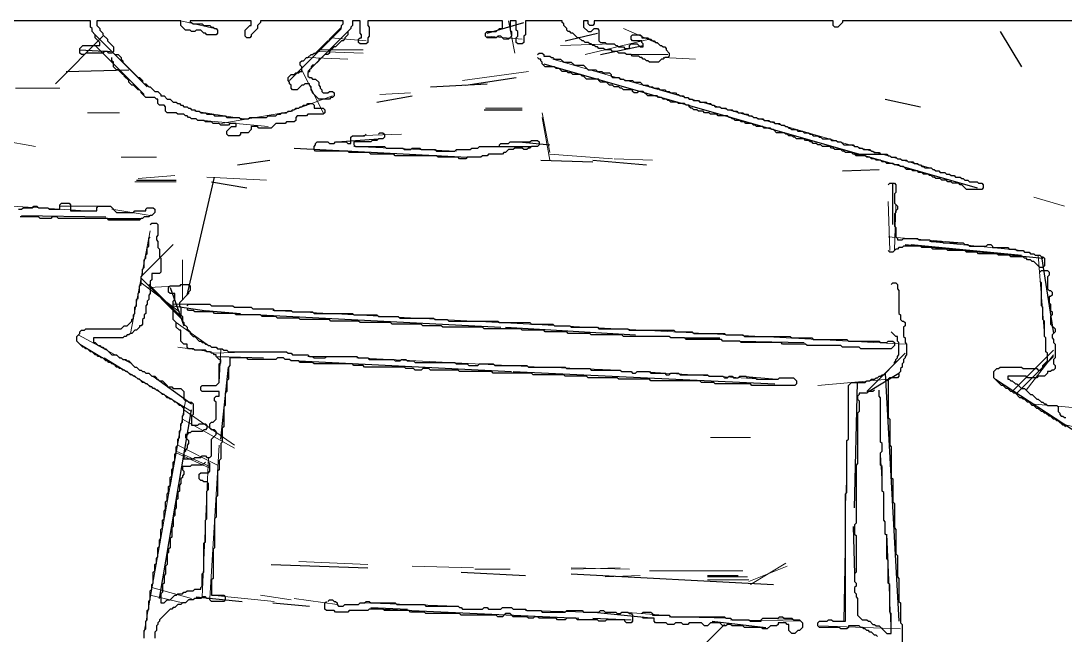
# Model space of a CAD drawing. Header units: metres. Extents: x 0 to 426, y 0 to 320.
# Drawn here: x 93.6 to 264.1, y 219.5 to 319.8 of the extents above; entities that cross this region are included whole.
import ezdxf

# ---------------------------------------------------------------- set-up
doc = ezdxf.new("R2010")
doc.units = ezdxf.units.M
for name, color, linetype in [('CUT', 7, 'Continuous'), ('FOLD', 1, 'Continuous'), ('OUTLINE', 3, 'Continuous')]:
    doc.layers.add(name, color=color, linetype=linetype)

msp = doc.modelspace()

# ---------------------------------------------------------------- linework, layer by layer
at = {"layer": 'CUT', "lineweight": 25}
for p, q in [((169.75, 317.75), (175.75, 319.5)), ((105.5, 317.75), (114.25, 309)), ((140.5, 311.5), (147.25, 318.25)), ((182.5, 316.5), (187.75, 317.75)), ((253.5, 318), (257, 312.25)), ((188.25, 314.25), (195.25, 315.75)), ((103.25, 315), (108.25, 314.75)), ((179, 312.75), (249.75, 292.5)), ((101, 311.5), (111.25, 311.75)), ((166.25, 309.25), (174.5, 310.5)), ((160.5, 309), (169.75, 309.5)), ((151.75, 306.5), (157.5, 307.5)), ((234.75, 307), (240.5, 305.75)), ((169.25, 305.25), (175.5, 305.25)), ((145.25, 300), (152, 300.5)), ((138.25, 299), (166.5, 297.5)), ((171.5, 299.25), (177, 299.25)), ((175, 300), (180, 299.5)), ((129, 296.25), (134.25, 297)), ((178.5, 297), (187, 296.75)), ((187, 297), (195.75, 296.25)), ((229.75, 298), (234.75, 298)), ((227.75, 295.25), (233.75, 295.5)), ((112.5, 293.75), (119, 293.75)), ((120.75, 275), (125.25, 294.25)), ((124.75, 293.5), (130.5, 292.5)), ((236, 286.5), (236, 293.25)), ((93.75, 288), (107.5, 287.75)), ((107.75, 287.5), (113.25, 287.5)), ((113.5, 278.25), (118.5, 283.25)), ((238, 283.25), (260.5, 281)), ((239, 283.25), (257, 281.5)), ((260.25, 281.25), (262.25, 268.75)), ((118, 276.25), (120.25, 270)), ((118.5, 273.25), (125, 272.25)), ((123.75, 272.5), (129.5, 272)), ((132.75, 271.75), (172, 269.75)), ((172.75, 269.75), (194, 268.5)), ((202, 268), (207.75, 268)), ((211, 267.5), (221.5, 267.25)), ((125.75, 265), (133.25, 264.75)), ((256.25, 259), (262.25, 265)), ((126.25, 251.5), (127.5, 263.25)), ((139, 264.25), (173.75, 262.5)), ((115.25, 261.75), (121.5, 257.25)), ((174, 262.5), (216.75, 260.5)), ((232, 259.25), (237, 262.25)), ((234.75, 262.25), (237, 221.75)), ((252.75, 261.25), (269.25, 250.5)), ((229.75, 240.25), (230.25, 260.75)), ((116.25, 225.5), (121.5, 256.25)), ((229.5, 237.25), (229.75, 229.5)), ((134.5, 231), (150.25, 230.5)), ((165.5, 229.75), (176, 229.25)), ((183.5, 229.5), (216.5, 227.75)), ((205.75, 229.25), (210.75, 229.25)), ((122.25, 225.75), (129.75, 225)), ((134.75, 224.75), (140.75, 224.25)), ((150.75, 224), (156.75, 223.75)), ((152.75, 223.75), (184.75, 222.25)), ((187, 222.25), (193.25, 222)), ((187.25, 223.25), (197, 222.25)), ((206.5, 221.75), (215.25, 220.75)), ((203, 215.75), (208.5, 221.25))]:
    msp.add_line(p, q, dxfattribs=at)
at = {"layer": 'FOLD', "lineweight": 18}
for p, q in [((119.75, 319.75), (125.25, 318.5)), ((173.25, 319.75), (174.25, 314.5)), ((99.25, 309.5), (107, 317.25)), ((137.5, 310), (146, 318.5)), ((169.75, 317.25), (175.5, 316.75)), ((192, 318.5), (197.75, 316)), ((105.75, 315.75), (113.75, 307.75)), ((144.25, 317), (150, 316.5)), ((181.75, 315.75), (190.25, 316)), ((185.75, 314.25), (196.25, 316.75)), ((140.5, 313.75), (147, 313.5)), ((142, 314.75), (149.5, 314.5)), ((142.25, 315), (149.5, 315)), ((193.25, 314.25), (199.25, 314.25)), ((198.5, 313.75), (203.75, 313.5)), ((180.5, 313.5), (242, 295.75)), ((139.5, 311.75), (143, 304.75)), ((165.75, 310), (176.5, 311.5)), ((92.75, 308.75), (100, 308.75)), ((138.25, 305.25), (144.5, 307.5)), ((152.25, 307.75), (157.25, 308)), ((169.5, 305.5), (175.5, 305.5)), ((104.5, 304.75), (109.75, 304.75)), ((122, 305), (130, 303.75)), ((123.5, 303.5), (134, 302.5)), ((126.25, 303), (138, 305)), ((178.75, 304.75), (180, 298.25)), ((178.75, 304), (180, 297)), ((90.5, 300.25), (96, 299.25)), ((148, 301), (155.75, 301.25)), ((148, 299.25), (164.75, 298.5)), ((110, 297.5), (115.75, 297.5)), ((180, 298), (190.25, 297.25)), ((190.5, 297.25), (196.75, 297)), ((112.25, 293.5), (119, 293.5)), ((112.75, 294), (118.75, 294.5)), ((124, 294.25), (133.75, 293.75)), ((235.25, 290.25), (235.5, 282.25)), ((259, 291), (264, 289.5)), ((92.25, 289.5), (104.25, 288.75)), ((100, 289.5), (108, 289.5)), ((108.5, 289), (114.75, 288)), ((236.25, 282.25), (236.5, 289.75)), ((111.5, 268.75), (114.75, 285.5)), ((235.25, 284.5), (247.25, 283.5)), ((242, 283.75), (257, 282.25)), ((259.75, 281.5), (260.75, 268.5)), ((120, 274.25), (120, 280.75)), ((113.25, 277.75), (119.75, 271.25)), ((113.25, 277), (119.5, 272.25)), ((114.5, 276.75), (119.75, 271.5)), ((114.5, 276.25), (119.75, 276.5)), ((118.5, 273.5), (124.25, 273.5)), ((134.75, 272.5), (238, 267)), ((119, 270.5), (124.25, 266.75)), ((103, 268.5), (111.75, 263.75)), ((103.25, 267), (109.5, 263.25)), ((119.25, 266.5), (124.75, 265.75)), ((126, 260.75), (126.25, 266.25)), ((255.5, 259.25), (262.25, 266)), ((107.25, 264.75), (121.5, 256)), ((125, 265.5), (132, 265.75)), ((140.5, 265), (148.25, 265)), ((148.5, 264.75), (178.5, 263.25)), ((231.75, 259.25), (238, 265.5)), ((257.75, 259.5), (262.25, 265.25)), ((179.25, 263.25), (191.25, 262.75)), ((194.5, 262.5), (214.75, 261.25)), ((211.25, 261.75), (217, 261.25)), ((223.75, 260.25), (235.25, 261.25)), ((118, 243.75), (120.5, 257.75)), ((120.25, 256.25), (128.5, 250.5)), ((258.5, 257.25), (270.25, 256.25)), ((120, 254.75), (128.5, 250)), ((113.75, 220), (119.5, 252.5)), ((263.5, 254), (268.75, 252.75)), ((206.25, 251.75), (212.75, 251.75)), ((119, 249.5), (124.5, 247)), ((119, 249.25), (124.5, 246.75)), ((119.25, 250.5), (125.75, 247.25)), ((124.5, 225.5), (126, 250.5)), ((234, 249), (234.25, 244)), ((123.25, 225.75), (124.25, 248.5)), ((228.25, 240.75), (228.5, 246)), ((228, 221.75), (228.25, 236.5)), ((235, 236), (235.75, 219.75)), ((139, 231.5), (150.25, 231)), ((157.5, 230.75), (167.5, 230.5)), ((167.75, 230.25), (173.5, 230.25)), ((183.5, 230.5), (193, 230.25)), ((183.5, 230.25), (191.5, 230.5)), ((212.5, 228.25), (218.75, 230.75)), ((212.75, 227.75), (218.5, 231.25)), ((189, 229), (194.75, 229.25)), ((196.25, 230), (211.5, 230)), ((205.75, 229), (212.25, 229)), ((205.75, 228.5), (212.5, 228.5)), ((115, 227.25), (121.5, 225.5)), ((114.75, 226), (120, 224.75)), ((124.75, 226), (135, 225)), ((132.75, 226), (137.75, 225.25)), ((138.25, 225.5), (145.25, 224.5)), ((149.25, 224.75), (164.75, 224.25)), ((176, 223.5), (186.25, 223.25)), ((192, 223.25), (198.5, 222.75)), ((199.5, 222.5), (209.25, 222.25)), ((209.5, 222), (221, 221.75)), ((215, 222.25), (220.5, 222)), ((224, 221), (237.25, 220.5))]:
    msp.add_line(p, q, dxfattribs=at)
at = {"layer": 'OUTLINE'}
for points in [[(277.75, 319.75), (227.75, 319.75), (227.75, 319.5), (227, 318.75), (226.5, 318.75), (226.25, 319), (226.25, 319.75), (187.25, 319.75), (187.25, 319.25), (187, 319), (186.5, 319), (186.25, 319.25), (186.25, 319.75), (185.5, 319.75), (185.5, 318.75), (186.25, 318), (186.75, 318), (187.25, 318.5), (187.75, 318.5), (188, 318.25), (188, 316.5), (188.25, 316.25), (189, 316.25), (189.25, 316), (190.5, 316), (190.75, 315.75), (191, 315.75), (191.25, 315.5), (192, 315.5), (192.25, 315.25), (193, 315.25), (193, 315.75), (193.25, 316), (194.25, 316), (194.75, 315.5), (195.25, 315.5), (195.25, 316), (195, 316.25), (195, 316.5), (193.5, 316.5), (193.25, 316.75), (193.25, 317.25), (193.5, 317.5), (194.75, 317.5), (195, 317.25), (195, 317), (196, 317), (196.25, 316.75), (196.5, 316.75), (196.75, 316.5), (197, 316.5), (197.25, 316.25), (197.5, 316.25), (198, 315.75), (198.25, 315.75), (198.5, 315.5), (198.75, 315.5), (199, 315.25), (199, 315), (199.5, 314.5), (199.5, 314), (199.25, 313.75), (198.75, 313.75), (198.5, 313.5), (198.25, 313.5), (197.75, 313), (196.25, 313), (196, 313.25), (195.75, 313.25), (195.5, 313.5), (195.25, 313.5), (195, 313.75), (194.75, 313.75), (194.5, 314), (193.5, 314), (193.25, 314.25), (192.5, 314.25), (192.25, 314.5), (191.25, 314.5), (191, 314.75), (190.25, 314.75), (190, 315), (189, 315), (188.75, 315.25), (188, 315.25), (187.75, 315.5), (187.5, 315.5), (187.25, 315.75), (187, 315.75), (186.75, 316), (186.5, 316), (186.25, 316.25), (185.75, 316.25), (185.5, 316.5), (185.25, 316.5), (184.75, 317), (184.5, 317), (183.75, 317.75), (183.5, 317.75), (183.25, 318), (183, 318), (182.75, 318.25), (182.75, 318.5), (182.25, 319), (182.25, 319.25), (182, 319.5), (182, 319.75), (176, 319.75), (176, 317.5), (175.75, 317.25), (175.75, 316.25), (175.5, 316), (174.75, 316), (174.5, 316.25), (174.5, 317), (174.75, 317.25), (174.75, 318), (174.5, 318.25), (174.5, 319.75), (173.5, 319.75), (173.5, 318.25), (173.75, 318), (173.75, 317.25), (173.25, 316.75), (172.5, 316.75), (172, 317.25), (171.5, 317.25), (171.25, 317), (169.75, 317), (169.5, 317.25), (169.5, 317.75), (169.75, 318), (171.25, 318), (171.75, 318.5), (172.25, 318.5), (172.25, 319.75), (150.25, 319.75), (150.25, 319), (150.5, 318.75), (150.5, 317.25), (150.25, 317), (150.25, 316.25), (150, 316), (149, 316), (148.75, 316.25), (148.75, 316.75), (149, 317), (149.25, 317), (149.25, 317.5), (149, 317.75), (149, 319.75), (147.75, 319.75), (147.75, 319), (147.5, 318.75), (147.5, 318.5), (147, 318), (147, 317.5), (146.5, 317), (146.5, 316.75), (146.25, 316.5), (146, 316.5), (145, 315.5), (144.75, 315.5), (144, 314.75), (144, 314.5), (143.75, 314.25), (143.25, 314.25), (142.5, 313.5), (142.25, 313.5), (142.25, 313.25), (141.5, 312.5), (141.25, 312.5), (141, 312.25), (141, 312), (140.75, 311.75), (140.75, 311.5), (140.5, 311.25), (140.5, 310.75), (140.75, 310.5), (141, 310.5), (141.25, 310.25), (141.75, 310.25), (142.25, 309.75), (142.25, 309.25), (142.5, 309), (142.5, 308.75), (142.75, 308.5), (142.75, 308.25), (143, 308), (143.75, 308), (144, 308.25), (144.5, 308.25), (144.75, 308), (144.75, 307.5), (144.5, 307.25), (144.25, 307.25), (144, 307), (142.25, 307), (141.25, 308), (141.25, 308.25), (141, 308.5), (141, 309), (140.75, 309.25), (140.75, 309.5), (140, 309.5), (139.75, 309.25), (139.5, 309.25), (138.75, 308.5), (138, 308.5), (137.75, 308.75), (137.75, 309.25), (137.5, 309.5), (137.5, 309.75), (137.25, 310), (137.25, 310.5), (137.75, 311), (138.25, 311), (138.5, 311.25), (139, 311.25), (139.25, 311.5), (139.5, 311.5), (139.5, 312.25), (139.25, 312.5), (139.25, 313), (139.5, 313.25), (139.75, 313.25), (140.25, 313.75), (140.5, 313.75), (141, 314.25), (141.25, 314.25), (141.5, 314.5), (141.75, 314.5), (143.75, 316.5), (144, 316.5), (144, 316.75), (146, 318.75), (146, 319), (146.25, 319.25), (146.25, 319.75), (132.75, 319.75), (132.75, 319.5), (132.25, 319), (132.25, 318.5), (131.25, 317.5), (131.25, 317.25), (131, 317), (130.5, 317), (130.25, 317.25), (130.25, 318.25), (131, 319), (131.25, 319), (131.25, 319.75), (121.25, 319.75), (121.25, 319.5), (121.5, 319.5), (121.75, 319.25), (123.25, 319.25), (123.5, 319), (124.5, 319), (124.75, 318.75), (125, 318.75), (125.25, 318.5), (125.5, 318.5), (125.75, 318.25), (125.75, 317.75), (125.5, 317.5), (124, 317.5), (123.75, 317.75), (123.5, 317.75), (123, 318.25), (122.25, 318.25), (122, 318), (121.5, 318), (121.25, 318.25), (120.5, 318.25), (119.75, 319), (119.75, 319.75), (106, 319.75), (106, 319), (106.5, 318.5), (106.5, 318.25), (107, 317.75), (107, 317.5), (107.75, 316.75), (107.75, 316.5), (108.75, 315.5), (108.75, 314.75), (108.5, 314.5), (108, 314.5), (107.75, 314.75), (107.25, 314.75), (107, 314.5), (104.25, 314.5), (104, 314.25), (103.5, 314.25), (103.25, 314.5), (103.25, 315.25), (103.75, 315.75), (106.5, 315.75), (106.5, 316.25), (105.75, 317), (105.75, 317.5), (105.25, 318), (105.25, 318.5), (105, 318.75), (105, 319.75), (91.5, 319.75)], [(109, 314.25), (109.5, 314.25), (110, 313.75), (110, 313.5), (110.25, 313.25), (110.25, 313), (112.75, 310.5), (113, 310.5), (113.5, 310), (113.5, 309.75), (113.75, 309.5), (114, 309.5), (114.5, 309), (114.75, 309), (115.5, 308.25), (116, 308.25), (116.5, 307.75), (116.5, 307.5), (117, 307.5), (117.5, 307), (118, 307), (118.5, 306.5), (119, 306.5), (119.25, 306.25), (119.5, 306.25), (119.75, 306), (120, 306), (120.25, 305.75), (120.75, 305.75), (121, 305.5), (121.25, 305.5), (121.5, 305.25), (122, 305.25), (122.25, 305), (122.75, 305), (123, 304.75), (123.75, 304.75), (124, 304.5), (125, 304.5), (125.25, 304.25), (127, 304.25), (127.25, 304), (129.25, 304), (129.5, 303.75), (130.75, 303.75), (131, 304), (133.75, 304), (134, 304.25), (135.25, 304.25), (135.5, 304.5), (136, 304.5), (136.25, 304.75), (137, 304.75), (137.25, 305), (137.75, 305), (138, 305.25), (138.25, 305.25), (138.5, 305.5), (139, 305.5), (139.25, 305.75), (139.5, 305.75), (139.75, 306), (140.25, 306), (140.5, 306.25), (141.25, 306.25), (141.5, 306), (141.5, 305.5), (143, 305.5), (143.25, 305.25), (143.25, 304.75), (143, 304.5), (140.5, 304.5), (140.25, 304.25), (138.75, 304.25), (138.5, 304), (138.5, 303.5), (138.25, 303.25), (137, 303.25), (136.75, 303), (135.25, 303), (134.5, 302.25), (132.5, 302.25), (132.25, 302.5), (131.25, 302.5), (131.25, 302), (130.75, 301.5), (129.5, 301.5), (129.5, 301.25), (129.25, 301), (127.5, 301), (127.25, 301.25), (127.25, 301.75), (128, 302.5), (128.75, 302.5), (128.75, 303), (127.75, 303), (127.5, 302.75), (126.25, 302.75), (126, 303), (125, 303), (124.75, 303.25), (123.75, 303.25), (123.5, 303.5), (122.5, 303.5), (122.25, 303.75), (121.5, 303.75), (121.25, 304), (121, 304), (120.75, 304.25), (120.5, 304.25), (120.25, 304.5), (119.25, 304.5), (119, 304.75), (117.5, 304.75), (117.25, 305), (117.25, 305.75), (117, 306), (116.25, 306), (116, 306.25), (116, 307), (115.75, 307), (115.5, 307.25), (114, 307.25), (113.25, 308), (113.25, 308.25), (113, 308.5), (112.75, 308.5), (112, 309.25), (111.75, 309.25), (111.25, 309.75), (111.25, 310), (110.5, 310.75), (110.5, 311), (110.25, 311), (109.5, 311.75), (109.25, 311.75), (108.75, 312.25), (108.75, 313), (108.5, 313.25), (108.5, 313.75)], [(178, 314.25), (178.25, 314.5), (178.75, 314.5), (179, 314.25), (179, 314), (180, 314), (180.25, 313.75), (180.5, 313.75), (180.75, 313.5), (181.75, 313.5), (182.25, 313), (183.5, 313), (184, 312.5), (185.5, 312.5), (186.25, 311.75), (187.5, 311.75), (187.75, 311.5), (188.5, 311.5), (188.75, 311.25), (189.75, 311.25), (190, 311), (190, 310.75), (190.25, 310.5), (191.25, 310.5), (191.5, 310.25), (192, 310.25), (192.25, 310), (193.5, 310), (193.75, 309.75), (194.75, 309.75), (195.25, 309.25), (196, 309.25), (196.25, 309), (196.75, 309), (197, 308.75), (197.75, 308.75), (198, 308.5), (198.75, 308.5), (199, 308.25), (199.5, 308.25), (199.75, 308), (200.5, 308), (200.75, 307.75), (201, 307.75), (201.25, 307.5), (201.75, 307.5), (202, 307.25), (202.5, 307.25), (202.75, 307), (203.25, 307), (203.5, 306.75), (204.25, 306.75), (204.5, 306.5), (205.5, 306.5), (205.75, 306.25), (206.25, 306.25), (206.5, 306), (206.75, 306), (207, 305.75), (207.75, 305.75), (208, 305.5), (208.75, 305.5), (209, 305.25), (209.75, 305.25), (210, 305), (210.5, 305), (210.75, 304.75), (211.5, 304.75), (211.75, 304.5), (212.25, 304.5), (212.5, 304.25), (213, 304.25), (213.25, 304), (213.75, 304), (214, 303.75), (214.75, 303.75), (215, 303.5), (215.75, 303.5), (216, 303.25), (216.5, 303.25), (216.75, 303), (217.5, 303), (217.75, 302.75), (218.25, 302.75), (218.5, 302.5), (218.75, 302.5), (219, 302.25), (219.25, 302.25), (219.5, 302), (220.25, 302), (220.5, 301.75), (221.25, 301.75), (221.5, 301.5), (222.25, 301.5), (222.5, 301.25), (222.75, 301.25), (223, 301), (223.75, 301), (224, 300.75), (224.25, 300.75), (224.5, 300.5), (225.75, 300.5), (226, 300.25), (226.75, 300.25), (227, 300), (227.5, 300), (228, 299.5), (229.5, 299.5), (229.75, 299.25), (230.25, 299.25), (230.5, 299), (231, 299), (231.25, 298.75), (232.25, 298.75), (232.5, 298.5), (232.75, 298.5), (233, 298.25), (233.75, 298.25), (234, 298), (235, 298), (235.25, 297.75), (235.5, 297.75), (235.75, 297.5), (236.5, 297.5), (236.75, 297.25), (237.25, 297.25), (237.5, 297), (238.25, 297), (238.5, 296.75), (239.25, 296.75), (239.5, 296.5), (240, 296.5), (240.25, 296.25), (240.5, 296.25), (240.75, 296), (241, 296), (241.25, 295.75), (242.25, 295.75), (242.5, 295.5), (242.75, 295.5), (243, 295.25), (243.5, 295.25), (243.75, 295), (244.5, 295), (244.75, 294.75), (245.25, 294.75), (245.5, 294.5), (246, 294.5), (246.25, 294.25), (247, 294.25), (247.25, 294), (247.5, 294), (247.75, 293.75), (248.25, 293.75), (248.5, 293.5), (249.75, 293.5), (250, 293.25), (250.5, 293.25), (250.75, 293), (250.75, 292.5), (250.5, 292.25), (248, 292.25), (247.25, 293), (247, 293), (246.75, 293.25), (245.75, 293.25), (245.5, 293.5), (245, 293.5), (244.75, 293.75), (244, 293.75), (243.75, 294), (243, 294), (242.75, 294.25), (242.5, 294.25), (242.25, 294.5), (242, 294.5), (241.75, 294.75), (241, 294.75), (240.75, 295), (240.25, 295), (240, 295.25), (239.25, 295.25), (239, 295.5), (238.25, 295.5), (237.75, 296), (237.25, 296), (237, 296.25), (236.25, 296.25), (236, 296.5), (235, 296.5), (234.75, 296.75), (234.25, 296.75), (234, 297), (233.25, 297), (233, 297.25), (232.5, 297.25), (232.25, 297.5), (231.75, 297.5), (231.5, 297.75), (230, 297.75), (229.75, 298), (229.5, 298), (229.25, 298.25), (228.25, 298.25), (228, 298.5), (227.75, 298.5), (227.5, 298.75), (226.5, 298.75), (226.25, 299), (226, 299), (225.75, 299.25), (224.5, 299.25), (224.25, 299.5), (223.75, 299.5), (223.5, 299.75), (223, 299.75), (222.75, 300), (222.5, 300), (222.25, 300.25), (221.75, 300.25), (221.5, 300.5), (220.25, 300.5), (220, 300.75), (219.75, 300.75), (219.5, 301), (219, 301), (218.75, 301.25), (218.5, 301.25), (218.25, 301.5), (217, 301.5), (216.5, 302), (216.25, 302), (216, 302.25), (215, 302.25), (214.75, 302.5), (213.75, 302.5), (213.5, 302.75), (213.25, 302.75), (213, 303), (212, 303), (211.75, 303.25), (211.25, 303.25), (211, 303.5), (210.25, 303.5), (210, 303.75), (209.75, 303.75), (209.5, 304), (209.25, 304), (209, 304.25), (207.5, 304.25), (207.25, 304.5), (206.25, 304.5), (206, 304.75), (205.25, 304.75), (205, 305), (204.25, 305), (204, 305.25), (203.5, 305.25), (203.25, 305.5), (203, 305.5), (202.75, 305.75), (202.75, 306), (202.25, 306), (202, 306.25), (201, 306.25), (200.75, 306.5), (199.75, 306.5), (199.5, 306.75), (199.25, 306.75), (199, 307), (198.5, 307), (198.25, 307.25), (197.75, 307.25), (197.5, 307.5), (196, 307.5), (195.25, 308.25), (194.5, 308.25), (194.25, 308), (193.75, 308), (193.5, 308.25), (193.5, 308.5), (192, 308.5), (191.75, 308.75), (191.5, 308.75), (191.25, 309), (190.5, 309), (190.25, 309.25), (189.75, 309.25), (189.25, 309.75), (188.25, 309.75), (188, 310), (188, 310.25), (186, 310.25), (185.5, 310.75), (185.25, 310.75), (185, 311), (183.75, 311), (183.5, 311.25), (183, 311.25), (182.75, 311.5), (182, 311.5), (181.5, 312), (181, 312), (180.75, 312.25), (179.25, 312.25), (178.75, 312.75), (178.75, 313), (178.5, 313.25), (178.5, 313.5), (178.25, 313.5), (178, 313.75)], [(152, 301.25), (152.25, 301.5), (152.75, 301.5), (153, 301.25), (153, 300.75), (152.75, 300.5), (152, 300.5), (151.75, 300.25), (151, 300.25), (150.75, 300), (148, 300), (148, 299.5), (148.25, 299.25), (153, 299.25), (153.25, 299), (156, 299), (156.25, 298.75), (157.25, 298.75), (157.5, 299), (158.75, 299), (159, 298.75), (161.25, 298.75), (161.5, 298.5), (164.5, 298.5), (164.75, 298.75), (167, 298.75), (167.25, 299), (168.25, 299), (168.5, 299.25), (171.75, 299.25), (171.75, 299.5), (172, 299.75), (173.25, 299.75), (173.5, 300), (176.75, 300), (177, 300.25), (178, 300.25), (178.25, 300), (178.25, 299.5), (178, 299.25), (177, 299.25), (176.75, 299), (176.5, 299), (176.25, 298.75), (175.75, 298.75), (175.5, 299), (174.25, 299), (174, 298.75), (173.25, 298.75), (172.75, 298.25), (172.5, 298.25), (172.25, 298), (170, 298), (169.75, 297.75), (169, 297.75), (168.75, 297.5), (166.5, 297.5), (166.25, 297.25), (165.25, 297.25), (165, 297.5), (161.75, 297.5), (161.5, 297.75), (154.75, 297.75), (154.5, 298), (150.75, 298), (150.5, 298.25), (147.25, 298.25), (147, 298.5), (141.75, 298.5), (141.5, 298.75), (141.5, 299.25), (141.75, 299.5), (141.75, 299.75), (142, 300), (143.75, 300), (144, 299.75), (144.75, 299.75), (145, 300), (146.75, 300), (147, 299.75), (147.5, 299.75), (147.5, 300.75), (147.75, 301), (149.75, 301), (150, 301.25)], [(235.25, 293), (235.5, 293.25), (236.25, 293.25), (236.5, 293), (236.5, 291.75), (236.25, 291.5), (236.25, 290), (236.75, 289.5), (236.75, 289), (236.5, 288.75), (236.5, 288.5), (236.25, 288.25), (236.25, 286.25), (236.5, 286), (236.5, 284.5), (236.75, 284.25), (236.75, 284), (237.5, 284), (237.75, 284.25), (240, 284.25), (240.25, 284), (242, 284), (242.25, 283.75), (244, 283.75), (244.25, 283.5), (247.5, 283.5), (247.75, 283.25), (248.25, 283.25), (248.5, 283), (251.25, 283), (251.5, 283.25), (252, 283.25), (252.25, 283), (252.25, 282.75), (254.75, 282.75), (255, 282.5), (256, 282.5), (256.25, 282.25), (257.25, 282.25), (257.5, 282), (258.25, 282), (258.5, 281.75), (259, 281.75), (259.25, 281.5), (260, 281.5), (260.25, 281.25), (260.5, 281.25), (260.75, 281), (260.75, 279.75), (260.5, 279.5), (260, 279.5), (259, 280.5), (258.75, 280.5), (258.5, 280.75), (258, 280.75), (257.75, 281), (257.5, 281), (257.25, 281.25), (255.25, 281.25), (255, 281.5), (253.25, 281.5), (253, 281.75), (250, 281.75), (249.75, 282), (248, 282), (247.75, 282.25), (245, 282.25), (244.75, 282.5), (242.5, 282.5), (242.25, 282.75), (240.75, 282.75), (240.5, 283), (237.75, 283), (237.5, 282.75), (237, 282.75), (236.75, 282.5), (236.5, 282.5), (236, 282), (235.5, 282), (235.25, 282.25)], [(93.25, 289), (93.75, 289), (94, 289.25), (95.5, 289.25), (95.75, 289.5), (96.25, 289.5), (96.5, 289.25), (98, 289.25), (98.25, 289), (100, 289), (100, 289.75), (100.25, 290), (101.5, 290), (101.75, 289.75), (101.75, 288.75), (106, 288.75), (106, 289.25), (106.25, 289.5), (108.25, 289.5), (109.25, 288.5), (112, 288.5), (112.25, 288.75), (114, 288.75), (114, 289), (114.25, 289.25), (115.25, 289.25), (115.5, 289), (115.5, 288.5), (115, 288), (114.75, 288), (114.5, 287.75), (113.75, 287.75), (113.5, 287.5), (113.25, 287.5), (113, 287.25), (108, 287.25), (107.75, 287.5), (99.75, 287.5), (99.5, 287.75), (98.75, 287.75), (98.5, 287.5), (96.75, 287.5), (96.5, 287.75), (93.5, 287.75)], [(114.75, 286.5), (115, 286.75), (115.75, 286.75), (116, 286.5), (116, 284.75), (115.75, 284.5), (115.75, 284), (116, 283.75), (116, 282.75), (116.25, 282.5), (116.25, 281.25), (116.5, 281), (116.5, 278.75), (116.25, 278.5), (115, 278.5), (115, 277.5), (114.75, 277.25), (114.75, 275.25), (114.5, 275), (114.5, 274.25), (114.25, 274), (114.25, 273.5), (114, 273.25), (114, 272), (113.75, 271.75), (113.75, 271.25), (113.5, 271), (113.5, 270.25), (113.25, 270), (113, 270), (113, 269.75), (112.5, 269.25), (112.25, 269.25), (111.75, 268.75), (111.5, 268.75), (111.25, 268.5), (111, 268.5), (110.75, 268.25), (110.5, 268.25), (110.25, 268), (105.5, 268), (105.5, 267.25), (105.75, 267.25), (106.25, 266.75), (106.5, 266.75), (106.75, 266.5), (107, 266.5), (107.25, 266.25), (107.5, 266.25), (108.5, 265.25), (109.25, 265.25), (109.75, 264.75), (110, 264.75), (110.25, 264.5), (110.75, 264.5), (111, 264.25), (111.25, 264.25), (112.25, 263.25), (112.5, 263.25), (113, 262.75), (113.25, 262.75), (113.5, 262.5), (113.75, 262.5), (114, 262.25), (114.5, 262.25), (115, 261.75), (115.5, 261.75), (115.75, 261.5), (115.75, 261.25), (116, 261.25), (116.25, 261), (116.75, 261), (117.5, 260.25), (117.5, 260), (118.25, 260), (118.5, 259.75), (119.75, 259.75), (120.25, 259.25), (120.25, 258), (120.5, 257.75), (120.75, 257.75), (121, 257.5), (121.5, 257.5), (121.75, 257.25), (121.75, 255.5), (121.5, 255.25), (121.5, 253.75), (122.5, 253.75), (122.75, 254), (123.75, 254), (124, 253.75), (124, 253.25), (123.75, 253), (123.5, 253), (123.25, 252.75), (121.5, 252.75), (121.25, 252.5), (121, 252.5), (120.75, 252.25), (120.5, 252.25), (120.5, 251.75), (121, 251.25), (121, 250.75), (120.75, 250.5), (120.75, 250), (120.5, 249.75), (120.5, 249.5), (120.25, 249.25), (120.25, 248.25), (121.75, 248.25), (122, 248.5), (123, 248.5), (123.25, 248.75), (123.75, 248.75), (124, 248.5), (124.5, 248.5), (124.75, 248.75), (124.75, 251.5), (125.5, 252.25), (125.5, 252.75), (125.25, 253), (124.75, 253), (124.5, 253.25), (124.5, 254), (124.75, 254.25), (125, 254.25), (125.5, 254.75), (125.5, 257.5), (125.25, 257.75), (125.25, 258.25), (125.5, 258.5), (126, 258.5), (126, 259.25), (123.25, 259.25), (123, 259.5), (123, 260), (123.25, 260.25), (125.5, 260.25), (126, 260.75), (126, 263.75), (126.25, 264), (126.25, 264.5), (126, 264.5), (125.5, 265), (125.5, 265.25), (125.25, 265.25), (125, 265.5), (124.75, 265.5), (124.5, 265.75), (124, 265.75), (123.75, 266), (122, 266), (121.75, 266.25), (121, 266.25), (120.75, 266.5), (120.75, 267), (120.25, 267), (119.75, 267.5), (119.75, 269.25), (119.5, 269.25), (119, 269.75), (119, 270.5), (118.5, 271), (118.5, 274), (118.75, 274.25), (118.75, 275.25), (118, 275.25), (117.75, 275.5), (117.75, 276.25), (118, 276.5), (119.5, 276.5), (119.75, 276.75), (121, 276.75), (121.25, 276.5), (121.25, 275.75), (121, 275.5), (121, 275.25), (119.5, 273.75), (119.5, 273.25), (119.75, 273), (119.75, 271.75), (120, 271.5), (120, 270.75), (120.25, 270.5), (120.25, 270.25), (120.75, 269.75), (120.75, 269.5), (121.25, 269), (121.25, 268.75), (121.75, 268.25), (122, 268.25), (122.75, 267.5), (123, 267.5), (123.25, 267.25), (123.5, 267.25), (123.75, 267), (124, 267), (124.25, 266.75), (124.5, 266.75), (124.75, 266.5), (125.5, 266.5), (125.75, 266.25), (126.5, 266.25), (126.75, 266), (127.25, 266), (127.5, 265.75), (137, 265.75), (137.25, 265.5), (137.75, 265.5), (138, 265.25), (140.5, 265.25), (140.75, 265), (141.25, 265), (141.5, 264.75), (143.25, 264.75), (143.5, 265), (148.5, 265), (148.75, 264.75), (150.25, 264.75), (150.5, 264.5), (154.5, 264.5), (154.75, 264.25), (155.5, 264.25), (155.75, 264.5), (156.5, 264.5), (156.75, 264.25), (157.75, 264.25), (158, 264), (164.5, 264), (164.75, 263.75), (166.5, 263.75), (166.75, 263.5), (168.25, 263.5), (168.5, 263.75), (170.75, 263.75), (171, 263.5), (176.25, 263.5), (176.5, 263.25), (182.5, 263.25), (182.75, 263), (186.5, 263), (186.75, 262.75), (191.5, 262.75), (191.75, 262.5), (193.25, 262.5), (193.5, 262.25), (194, 262.25), (194.25, 262.5), (196.25, 262.5), (196.5, 262.25), (198.75, 262.25), (199, 262), (199.5, 262), (199.75, 262.25), (201, 262.25), (201.25, 262), (205.75, 262), (206, 261.75), (208.25, 261.75), (208.5, 261.5), (209, 261.5), (209.25, 261.75), (209.75, 261.75), (210, 261.5), (210.75, 261.5), (211, 261.75), (212, 261.75), (212.25, 261.5), (213.5, 261.5), (213.75, 261.25), (217.25, 261.25), (217.5, 261.5), (219.75, 261.5), (220.25, 261), (220.25, 260.5), (220, 260.25), (213, 260.25), (212.75, 260.5), (207, 260.5), (206.75, 260.75), (204.75, 260.75), (204.5, 261), (196.5, 261), (196.25, 261.25), (191.25, 261.25), (191, 261.5), (186.25, 261.5), (186, 261.75), (182.5, 261.75), (182.25, 262), (177.25, 262), (177, 262.25), (170.75, 262.25), (170.5, 262.5), (165.25, 262.5), (165, 262.75), (160.5, 262.75), (160.25, 263), (159.25, 263), (159, 262.75), (158, 262.75), (157.75, 263), (156.5, 263), (156.25, 263.25), (149.75, 263.25), (149.5, 263.5), (148, 263.5), (147.75, 263.75), (141.5, 263.75), (141.25, 264), (139.25, 264), (139, 264.25), (137.75, 264.25), (137.5, 264.5), (136.75, 264.5), (136.5, 264.75), (135.5, 264.75), (135.25, 264.5), (130.75, 264.5), (130.5, 264.75), (127.75, 264.75), (127.75, 263.5), (127.5, 263.25), (127.5, 261.25), (127.25, 261), (127.25, 259.25), (127, 259), (127, 257), (126.75, 256.75), (126.75, 253.5), (126.5, 253.25), (126.5, 251), (126.25, 250.75), (126.25, 248.25), (126, 248), (126, 246.5), (125.75, 246.25), (125.75, 242.25), (125.5, 242), (125.5, 238.75), (125.25, 238.5), (125.25, 233.75), (125, 233.5), (125, 228.75), (124.75, 228.5), (124.75, 226), (126.75, 226), (127, 225.75), (127, 225.25), (126.75, 225), (124.75, 225), (124.5, 225.25), (124.5, 225.5), (124, 225.5), (123.75, 225.75), (123.25, 225.75), (123, 225.5), (122, 225.5), (121.75, 225.25), (121, 225.25), (120.5, 224.75), (120, 224.75), (119.75, 224.5), (119.25, 224.5), (118.75, 224), (118.5, 224), (118.25, 223.75), (118, 223.75), (116.25, 222), (116.25, 221.75), (116, 221.5), (116, 221.25), (115.75, 221), (115.75, 220.25), (115.5, 220), (115.5, 219)], [(113.75, 219), (113.75, 220.25), (114, 220.5), (114, 221.75), (114.25, 222), (114.25, 223.5), (114.5, 223.75), (114.5, 225), (114.75, 225.25), (114.75, 226.75), (115, 227), (115, 227.75), (115.25, 228), (115.25, 229.75), (115.5, 230), (115.5, 231), (115.75, 231.25), (115.75, 232), (116, 232.25), (116, 233.75), (116.25, 234), (116.25, 235), (116.5, 235.25), (116.5, 236.75), (116.75, 237), (116.75, 238.25), (117, 238.5), (117, 239.75), (117.25, 240), (117.25, 241.25), (117.5, 241.5), (117.5, 242.5), (117.75, 242.75), (117.75, 243.75), (118, 244), (118, 245.25), (118.25, 245.5), (118.25, 246.5), (118.5, 246.75), (118.5, 247.75), (118.75, 248), (118.75, 249), (119, 249.25), (119, 250.25), (119.25, 250.5), (119.25, 251.5), (119.5, 251.75), (119.5, 252.75), (119.75, 253), (119.75, 254), (120, 254.25), (120, 255.25), (120.25, 255.5), (120.25, 256.5), (119.75, 257), (119.5, 257), (119, 257.5), (118.75, 257.5), (118.25, 258), (118, 258), (117.75, 258.25), (117.5, 258.25), (117, 258.75), (116.75, 258.75), (116, 259.5), (115.75, 259.5), (115.5, 259.75), (115.25, 259.75), (115, 260), (114.75, 260), (114.25, 260.5), (114, 260.5), (113.75, 260.75), (113.5, 260.75), (113, 261.25), (112.75, 261.25), (112.25, 261.75), (112, 261.75), (111.75, 262), (111.5, 262), (111, 262.5), (110.75, 262.5), (110.5, 262.75), (110.25, 262.75), (110, 263), (109.75, 263), (109.5, 263.25), (109.25, 263.25), (108.75, 263.75), (108.5, 263.75), (108.25, 264), (108, 264), (107.75, 264.25), (107.5, 264.25), (107, 264.75), (106.75, 264.75), (106.5, 265), (106.25, 265), (106, 265.25), (105.75, 265.25), (105.25, 265.75), (105, 265.75), (104.5, 266.25), (104.25, 266.25), (104, 266.5), (103.75, 266.5), (102.75, 267.5), (102.75, 268.25), (103.25, 268.75), (103.25, 269), (103.5, 269.25), (104, 269.25), (104.25, 269.5), (110, 269.5), (110.5, 270), (111, 270), (111.75, 270.75), (111.75, 271), (112, 271.25), (112, 271.75), (112.25, 272), (112.25, 273), (112.5, 273.25), (112.5, 274.25), (112.75, 274.5), (112.75, 275.25), (113, 275.5), (113, 276.5), (113.25, 276.75), (113.25, 278), (113.5, 278.25), (113.5, 279.25), (113.75, 279.5), (113.75, 280.75), (114, 281), (114, 281.5), (114.25, 281.75), (114.25, 282.75), (114.5, 283), (114.5, 284.25), (114.75, 284.5)], [(260, 278.75), (260.25, 279), (261.25, 279), (261.5, 278.75), (261.5, 278.25), (261.25, 278), (261.25, 276), (261.5, 275.75), (261.75, 275.75), (262, 275.5), (262, 275), (261.75, 274.75), (261.5, 274.75), (261.5, 273.75), (261.75, 273.5), (261.75, 272.5), (262, 272.25), (262, 271.75), (261.75, 271.5), (261.75, 270.25), (262, 270), (262, 269.75), (262.25, 269.75), (262.5, 269.5), (262.5, 269), (262, 268.5), (262, 268), (262.25, 267.75), (262.25, 267.25), (262.5, 267), (262.5, 264.75), (262.25, 264.5), (262.25, 263.75), (262.5, 263.5), (262.5, 263), (262.25, 262.75), (262, 262.75), (261.75, 262.5), (261.25, 262.5), (261.25, 262.25), (260.75, 261.75), (259.75, 261.75), (259.5, 261.5), (258, 261.5), (257.75, 261.75), (254.75, 261.75), (254.75, 261.25), (255, 261.25), (255.25, 261), (255.5, 261), (256, 260.5), (256.25, 260.5), (257, 259.75), (257.5, 259.75), (258.5, 258.75), (258.75, 258.75), (259.5, 258), (259.75, 258), (260.25, 257.5), (260.5, 257.5), (260.75, 257.25), (261, 257.25), (261.25, 257), (262.75, 257), (263, 256.75), (263, 256), (263.25, 255.75), (263.25, 255.5), (263.5, 255.25), (263.75, 255.25), (264, 255), (264.25, 255)], [(235.75, 276.75), (236, 277), (236.5, 277), (236.75, 276.75), (236.75, 276), (237, 275.75), (237, 272), (237.25, 271.75), (237.25, 271), (237.5, 270.75), (237.75, 270.75), (238, 270.5), (238, 270), (237.75, 269.75), (237.75, 268.25), (238, 268), (238, 267.25), (238.25, 267), (238.25, 265.25), (238, 265), (238, 264.75), (237.75, 264.5), (237.75, 264), (237.5, 263.75), (237.5, 263.25), (237.25, 263), (237.25, 262.5), (237, 262.25), (237, 261.75), (236.75, 261.5), (235.5, 261.5), (235.25, 261.25), (235.25, 255), (235.5, 254.75), (235.5, 250.5), (235.75, 250.25), (235.75, 245.25), (236, 245), (236, 241.25), (236.25, 241), (236.25, 237), (236.5, 236.75), (236.5, 232.75), (236.75, 232.5), (236.75, 229), (237, 228.75), (237, 225), (237.25, 224.75), (237.25, 221.5), (237.5, 221.25), (237.5, 217)], [(264.25, 253.5), (264, 253.75), (263.75, 253.75), (263, 254.5), (262.75, 254.5), (262.5, 254.75), (262.25, 254.75), (261.75, 255.25), (261.5, 255.25), (261, 255.75), (260.75, 255.75), (260.5, 256), (260.25, 256), (259.75, 256.5), (259.5, 256.5), (259, 257), (258.75, 257), (258.25, 257.5), (258, 257.5), (257.5, 258), (257.25, 258), (257, 258.25), (256.75, 258.25), (256, 259), (255.75, 259), (255.5, 259.25), (255.25, 259.25), (254.75, 259.75), (254.5, 259.75), (254, 260.25), (253.75, 260.25), (252.5, 261.5), (252.5, 262.5), (253, 263), (253.25, 263), (253.5, 263.25), (257, 263.25), (257.25, 263), (259.5, 263), (259.75, 262.75), (260.25, 262.75), (260.25, 263), (260.5, 263.25), (260.5, 263.5), (261.25, 264.25), (261.25, 265.5), (261, 265.75), (261, 268), (260.75, 268.25), (260.75, 270.75), (260.5, 271), (260.5, 273), (260.25, 273.25), (260.25, 277), (260, 277.25)], [(120.75, 273.25), (121, 273.5), (124.5, 273.5), (124.75, 273.25), (128.25, 273.25), (128.5, 273), (131.25, 273), (131.5, 272.75), (134.75, 272.75), (135, 272.5), (137.75, 272.5), (138, 272.25), (141.25, 272.25), (141.5, 272), (147.75, 272), (148, 271.75), (151.75, 271.75), (152, 271.5), (155.25, 271.5), (155.5, 271.25), (161, 271.25), (161.25, 271), (163.25, 271), (163.5, 270.75), (171.5, 270.75), (171.75, 270.5), (176.75, 270.5), (177, 270.25), (180.5, 270.25), (180.75, 270), (183.25, 270), (183.5, 269.75), (187.75, 269.75), (188, 269.5), (192.75, 269.5), (193, 269.25), (200.25, 269.25), (200.5, 269), (203.25, 269), (203.5, 268.75), (208.5, 268.75), (208.75, 268.5), (211.5, 268.5), (211.75, 268.25), (219.25, 268.25), (219.5, 268), (222.75, 268), (223, 267.75), (228.5, 267.75), (228.75, 267.5), (233.75, 267.5), (234, 267.25), (235, 267.25), (235.25, 267.5), (236, 267.5), (236.25, 267.25), (236.25, 266.75), (235.75, 266.25), (230.75, 266.25), (230.5, 266.5), (227.75, 266.5), (227.5, 266.75), (222, 266.75), (221.75, 267), (218, 267), (217.75, 267.25), (211.25, 267.25), (211, 267.5), (208.25, 267.5), (208, 267.75), (202.25, 267.75), (202, 268), (199.75, 268), (199.5, 268.25), (192, 268.25), (191.75, 268.5), (186.75, 268.5), (186.5, 268.75), (183, 268.75), (182.75, 269), (179.25, 269), (179, 269.25), (175.5, 269.25), (175.25, 269.5), (169.25, 269.5), (169, 269.75), (162.5, 269.75), (162.25, 270), (159.25, 270), (159, 270.25), (154.25, 270.25), (154, 270.5), (149, 270.5), (148.75, 270.75), (144.25, 270.75), (144, 271), (139.25, 271), (139, 271.25), (135.5, 271.25), (135.25, 271.5), (133, 271.5), (132.75, 271.75), (128.75, 271.75), (128.5, 272), (125.25, 272), (125, 272.25), (122, 272.25), (121.75, 272.5), (121, 272.5), (120.75, 272.75)], [(233.5, 219.25), (233.25, 219.5), (233, 219.5), (232.5, 220), (232.25, 220), (232, 220.25), (231.75, 220.25), (231.5, 220.5), (231.25, 220.5), (231, 220.75), (230.75, 220.75), (230.5, 221), (228.75, 221), (228.75, 220.75), (228.5, 220.5), (227.5, 220.5), (227.25, 220.75), (224, 220.75), (223.75, 221), (223.75, 221.5), (224, 221.75), (225.25, 221.75), (225.5, 222), (226, 222), (226.25, 221.75), (228.25, 221.75), (228.25, 242.5), (228.5, 242.75), (228.5, 251.25), (228.75, 251.5), (228.75, 260.25), (229.25, 260.75), (231.5, 260.75), (231.75, 261), (232.25, 261), (232.5, 261.25), (233, 261.25), (233.25, 261.5), (233.5, 261.5), (233.75, 261.75), (234, 261.75), (234.25, 262), (234.5, 262), (236.25, 263.75), (236.25, 264), (236.5, 264.25), (236.5, 264.5), (236.75, 264.75), (236.75, 265), (237, 265.25), (237, 267.25), (236.75, 267.5), (236.75, 268.25), (236.5, 268.25), (235.75, 269)], [(233, 259.5), (232.75, 259.25), (232, 259.25), (231.75, 259), (230.5, 259), (230.5, 258.75), (230.25, 258.5), (230.25, 258), (230.5, 257.75), (230.5, 256), (230.25, 255.75), (230.25, 247.5), (230, 247.25), (230, 237.75), (229.75, 237.5), (229.75, 236), (230, 235.75), (230, 229.75), (229.75, 229.5), (229.75, 228.25), (230, 228), (230, 227.5), (229.75, 227.25), (229.75, 226.5), (230, 226.25), (230, 225.75), (230.25, 225.5), (230.25, 222.75), (231, 222), (231.75, 222), (232, 221.75), (232.25, 221.75), (232.75, 221.25), (233, 221.25), (233.25, 221), (233.75, 221), (235, 219.75), (235.75, 219.75), (235.75, 223), (235.5, 223.25), (235.5, 227.75), (235.25, 228), (235.25, 231.75), (235, 232), (235, 235.75), (234.75, 236), (234.75, 238), (234.5, 238.25), (234.5, 242.75), (234.25, 243), (234.25, 247), (234, 247.25), (234, 249.25), (234.25, 249.5), (234.25, 250.75), (234, 251), (234, 258.25), (233.75, 258.5), (233.75, 259.5)], [(123.75, 247.75), (123.25, 247.25), (121.5, 247.25), (121.25, 247), (120, 247), (120, 246.5), (120.25, 246.25), (120.25, 245.75), (120, 245.5), (120, 245.25), (119.75, 245), (119.75, 244.25), (119.5, 244), (119.5, 243), (119.25, 242.75), (119.25, 241.75), (119, 241.5), (119, 240.25), (118.75, 240), (118.75, 239), (118.5, 238.75), (118.5, 237.25), (118.25, 237), (118.25, 235.5), (118, 235.25), (118, 233.75), (117.75, 233.5), (117.75, 233), (117.5, 232.75), (117.5, 231), (117.25, 230.75), (117.25, 229.5), (117, 229.25), (117, 228), (116.75, 227.75), (116.75, 226.5), (116.5, 226.25), (116.5, 224.75), (117, 224.75), (117.5, 225.25), (118, 225.25), (118.75, 226), (119, 226), (119.25, 226.25), (120, 226.25), (120.25, 226.5), (120.5, 226.5), (120.75, 226.75), (121.75, 226.75), (122, 227), (123, 227), (123, 227.25), (123.25, 227.5), (123.25, 229.5), (123.5, 229.75), (123.5, 234.5), (123.75, 234.75), (123.75, 238.25), (124, 238.5), (124, 243), (124.25, 243.25), (124.25, 244.25), (124, 244.5), (123.5, 244.5), (123.25, 244.75), (123, 244.75), (122.75, 245), (122.75, 245.75), (123, 246), (124.25, 246), (124.5, 246.25), (124.5, 247.5), (124.25, 247.75)], [(143.75, 225), (144, 225.25), (144.5, 225.25), (144.75, 225), (145, 225), (145.25, 224.75), (145.25, 224.5), (145.5, 224.25), (146.25, 224.25), (146.5, 224.5), (148.75, 224.5), (149, 224.75), (149.75, 224.75), (150, 225), (150.5, 225), (150.75, 224.75), (154.75, 224.75), (155, 224.5), (159.5, 224.5), (159.75, 224.25), (165, 224.25), (165.25, 224), (165.5, 224), (165.75, 223.75), (169, 223.75), (169.25, 224), (169.75, 224), (170, 223.75), (172, 223.75), (172.25, 224), (173.75, 224), (174, 223.75), (176, 223.75), (176.25, 223.5), (178.5, 223.5), (178.75, 223.25), (182.5, 223.25), (182.75, 223.5), (185.25, 223.5), (185.5, 223.25), (188, 223.25), (188.25, 223.5), (188.75, 223.5), (189, 223.25), (190.75, 223.25), (191, 223), (191.5, 223), (191.75, 223.25), (192.75, 223.25), (193, 223), (193.25, 223), (193.5, 222.75), (193.5, 221.75), (193.25, 221.5), (192.5, 221.5), (192.25, 221.75), (192.25, 222), (189.25, 222), (189, 221.75), (188, 221.75), (187.75, 222), (184.5, 222), (184.25, 222.25), (182.75, 222.25), (182.5, 222), (181.25, 222), (181, 222.25), (178.25, 222.25), (178, 222.5), (177.5, 222.5), (177.25, 222.25), (176.5, 222.25), (176.25, 222.5), (174, 222.5), (173.5, 223), (172.75, 223), (172.25, 222.5), (171.5, 222.5), (171.25, 222.75), (165.5, 222.75), (165.25, 223), (159.75, 223), (159.5, 223.25), (157.25, 223.25), (157, 223.5), (153, 223.5), (152.75, 223.75), (150.5, 223.75), (150.25, 223.5), (147.25, 223.5), (147, 223.25), (145, 223.25), (144.75, 223.5), (143.5, 223.5), (143.25, 223.75), (143.25, 224.75), (143.5, 225)], [(195, 223), (195.25, 223.25), (196.5, 223.25), (196.75, 223), (196.75, 222.75), (199.5, 222.75), (199.75, 222.5), (208.5, 222.5), (208.75, 222.25), (209.5, 222.25), (209.75, 222), (212.5, 222), (212.75, 221.75), (214.5, 221.75), (214.5, 222), (214.75, 222.25), (217.25, 222.25), (217.5, 222.5), (218, 222.5), (218.25, 222.25), (219.5, 222.25), (219.75, 222), (220.75, 222), (221.25, 221.5), (221.25, 220.75), (220.75, 220.25), (220.5, 220.25), (220, 219.75), (219.5, 219.75), (219, 220.25), (219, 221.25), (218.75, 221.25), (218.5, 221.5), (217.25, 221.5), (217.25, 221.25), (217, 221), (216, 221), (215.5, 220.5), (214.75, 220.5), (214.5, 220.75), (211.75, 220.75), (211.5, 221), (209.75, 221), (209.5, 221.25), (209, 221.25), (208.75, 221), (208.25, 221), (207.75, 221.5), (206.25, 221.5), (205.75, 221), (205.25, 221), (204.75, 221.5), (202.75, 221.5), (202.5, 221.25), (201.75, 221.25), (201.5, 221.5), (200.5, 221.5), (200.25, 221.25), (199.25, 221.25), (199, 221.5), (197.25, 221.5), (197, 221.75), (197, 222.25), (195.25, 222.25), (195, 222.5)]]:
    msp.add_lwpolyline(points, dxfattribs=at)

doc.saveas('drawing.dxf')
